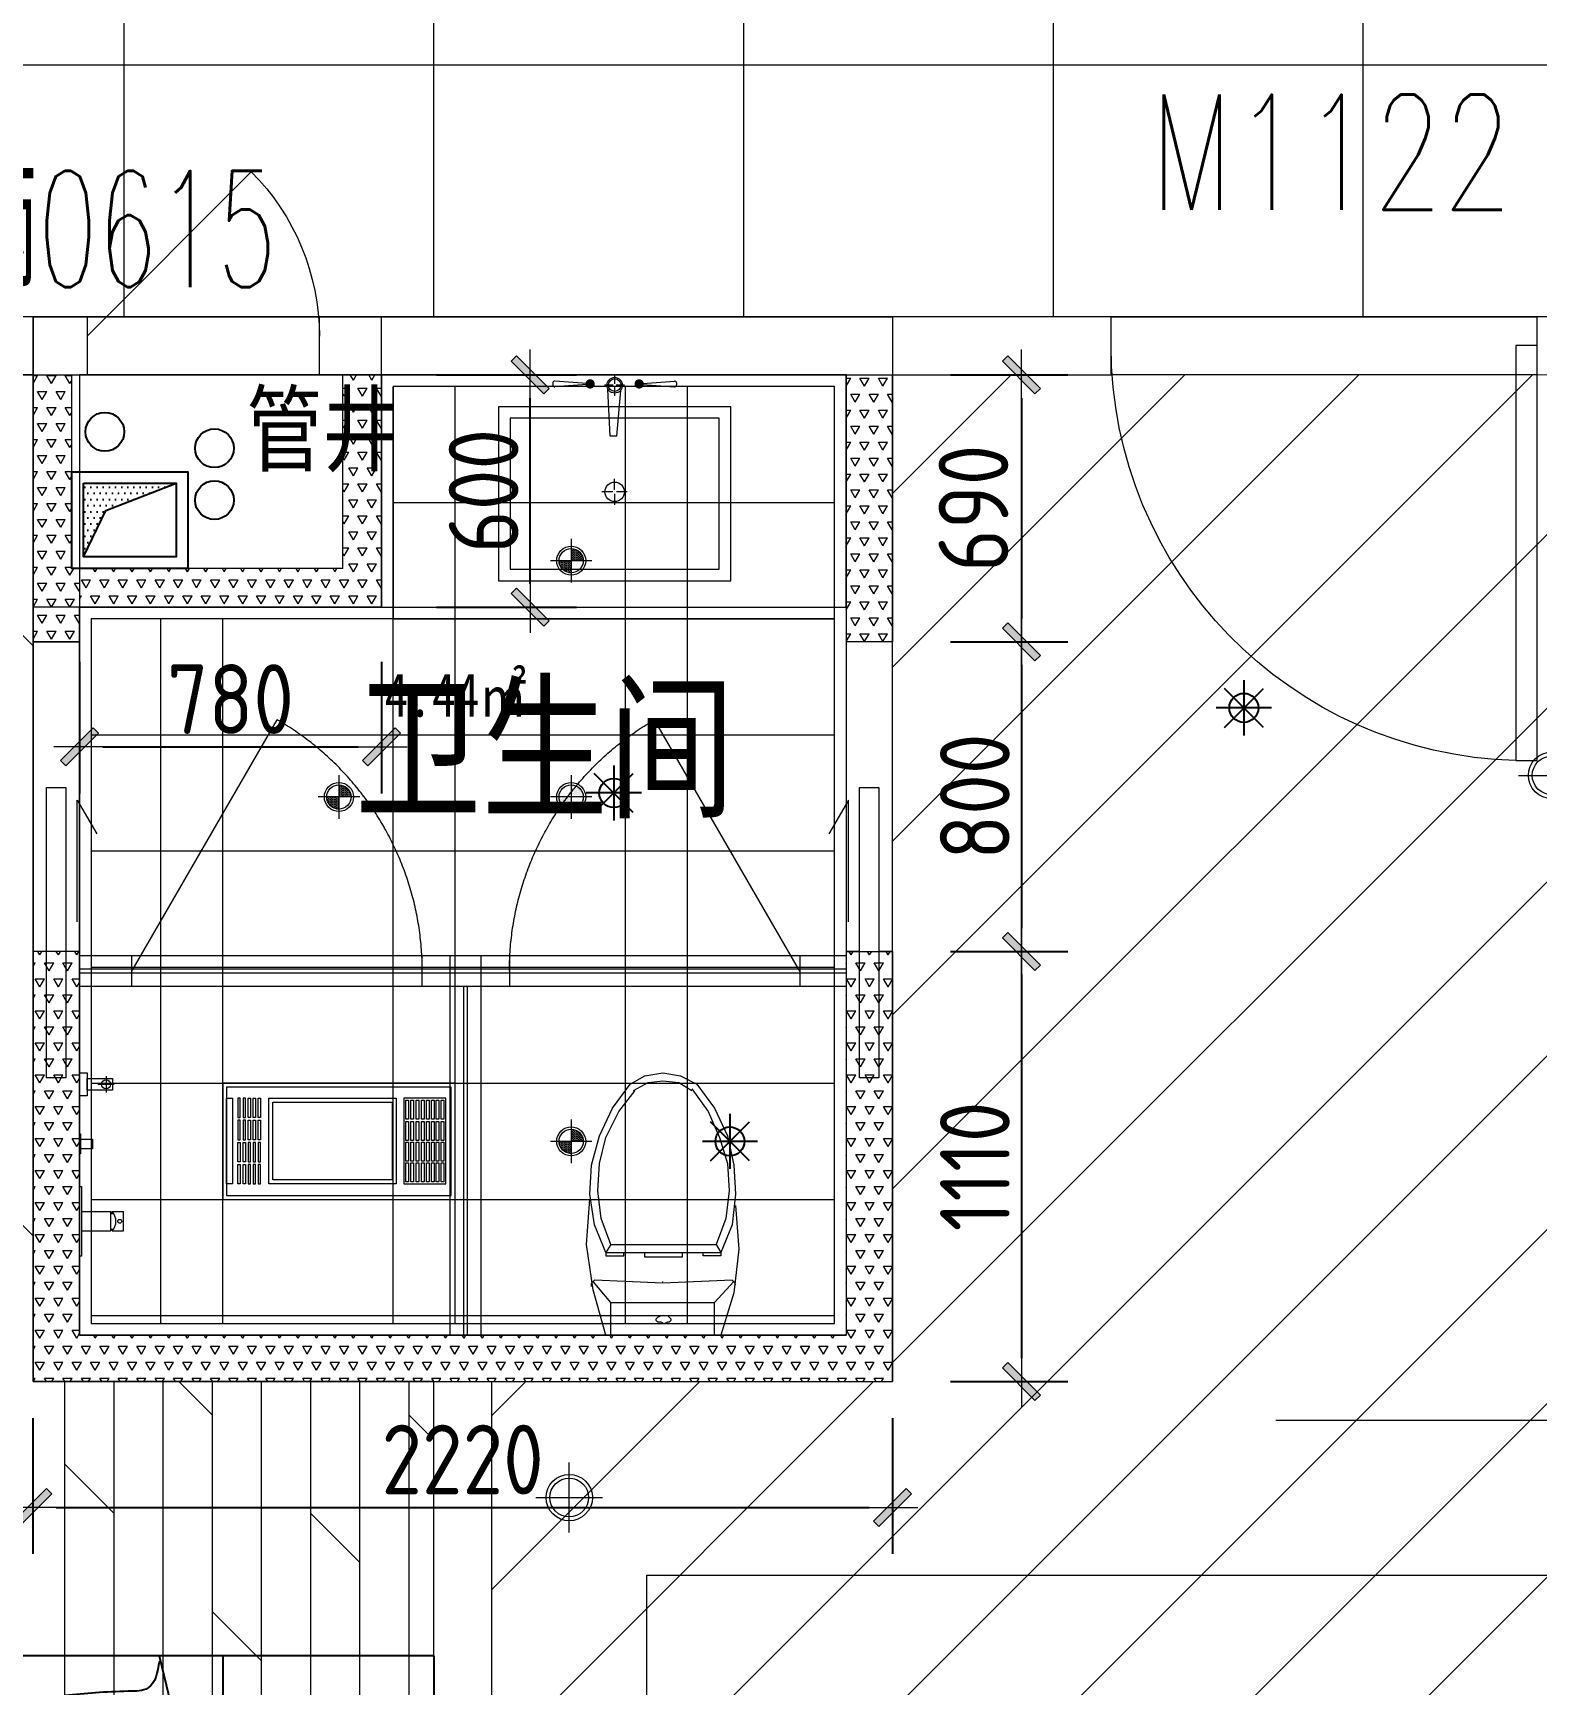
# Model space of a CAD drawing. Header units: millimetres. Extents: x 33621 to 401573, y -91663 to 133135.
# Drawn here: x 249747 to 253631, y 46261 to 50528 of the extents above; entities that cross this region are included whole.
import ezdxf

# ---------------------------------------------------------------- set-up
doc = ezdxf.new("R2010")
doc.units = ezdxf.units.MM
doc.header["$LTSCALE"] = 10
for name, pattern in [('DOT', [0.2, 0.1, -0.1]), ('DOTE', [2.42, 2, -0.2, 0.02, -0.2]), ('HIDDEN', [0.375, 0.25, -0.125, 0, 0])]:
    doc.linetypes.add(name, pattern=pattern)
doc.layers.get('0').update_dxf_attribs({"color": 253})
doc.layers.get('Defpoints').update_dxf_attribs({"color": 250})
for name, color, linetype, lineweight in [('cr-外框线2', 253, 'Continuous', 13), ('DOOR【门】', 253, 'Continuous', 0), ('DS-4BS-FINISH【墙完成线】', 253, 'Continuous', 0), ('FC-FLOOR【地材分格】', 253, 'Continuous', 0), ('FF-Door【门】', 253, 'Continuous', 0), ('FF-FIXT【洁具】', 253, 'Continuous', 0), ('FF-FURN【成品家具】', 253, 'Continuous', 0), ('FF-FURN【成品家私】', 253, 'Continuous', 0), ('RC-FIN【天花轮廓线】', 253, 'Continuous', 0), ('RC-LIGHT【天花灯具】', 253, 'Continuous', 0), ('RC-STR【天花细线】', 253, 'Continuous', 0), ('RC-Text【天花文字】', 253, 'Continuous', 0), ('WALL', 253, 'Continuous', 0), ('Wall【新建墙】', 253, 'Continuous', 0), ('WINDOW', 253, 'Continuous', 0), ('Xline【辅助线】', 253, 'Continuous', 0), ('新建墙体', 253, 'Continuous', 0)]:
    doc.layers.add(name, color=color, linetype=linetype, lineweight=lineweight)
for name, color, linetype in [('DIM_LEAD', 253, 'Continuous'), ('EQUIP_喷头', 253, 'Continuous'), ('P-活动家具', 253, 'Continuous'), ('VPIPE-污水', 253, 'Continuous'), ('VPIPE-热给水', 253, 'Continuous'), ('VPIPE-给水', 253, 'Continuous'), ('WINDOW_TEXT', 253, 'Continuous'), ('填充', 253, 'Continuous'), ('平面家具', 253, 'Continuous'), ('洁具', 253, 'Continuous'), ('风道（排气道）', 253, 'Continuous')]:
    doc.layers.add(name, color=color, linetype=linetype)
doc.styles.add('_TCH_WINDOW', font='SIMPLEX', dxfattribs={"bigfont": 'GBCBIG'})
doc.styles.add('CCD_DIM', font='ARCHS.SHX')
doc.styles.add('SUN', font='romans.shx', dxfattribs={"width": 0.8, "bigfont": 'hzdx.shx'})
doc.styles.add('宋体', font='', dxfattribs={"width": 0.7})
doc.styles.add('文字', font='')
doc.styles.get('宋体').set_extended_font_data('SimSun')
doc.styles.get('文字').set_extended_font_data('SimSun')
doc.dimstyles.new('ZL_1：60', dxfattribs={"dimscale": 60, "dimtxt": 3, "dimasz": 1, "dimexe": 2, "dimexo": 2, "dimgap": 0.5, "dimtad": 1, "dimdec": 0, "dimrnd": 5, "dimdsep": 46, "dimtxsty": 'CCD_DIM', "dimblk": 'WS-cj', "dimblk1": 'WS-cj', "dimblk2": 'WS-cj', "dimcen": 0, "dimclrd": 44, "dimclre": 44, "dimclrt": 2, "dimadec": 0, "dimazin": 0, "dimtfac": 1, "dimtdec": 0, "dimtix": 1, "dimtofl": 0, "dimtmove": 2, "dimatfit": 3, "dimldrblk": 'hl_arrow2', "dimfxl": 6, "dimfxlon": 1, "dimarcsym": 0})
pattern_1 = [(60, (195019.538, 47115.71), (-23.8125, 41.24446), [23.8125, -23.8125]), (120, (195019.538, 47115.71), (-47.625, 3e-08), [23.8125, -23.8125]), (0, (195007.63, 47136.33), (23.8125, 41.24446), [23.8125, -23.8125])]

# ---------------------------------------------------------------- blocks, each defined once
blk = doc.blocks.new('$DorLib2D$00000001')
for p, q in [((0.45, 0.975), (0.5, 0.975)), ((0.45, 0), (0.45, 0.975)), ((0.5, 0), (0.5, 0.975)), ((0.5, 0), (0.45, 0))]:
    blk.add_line(p, q)
at = {"lineweight": 13}
blk.add_arc((0.475, 0), 0.975, 91.4693, 180, dxfattribs=at)
blk = doc.blocks.new('海龙_041013471')
at = {"layer": 'P-活动家具', "color": 8}
for p, q in [((290.8, 600), (455.7, -75.6)), ((47.8, 497.7), (455.7, -75.6)), ((609.9, 490.4), (570.9, 443.1)), ((607.1, -333.1), (607.1, 487.1)), ((684.4, 370.6), (640.6, 490.4)), ((759.4, 353.8), (810.2, 492.6)), ((845.1, 492.6), (889.6, 438.7)), ((848.3, -326), (848.3, 488.8)), ((570.9, 443.1), (515.2, 167.7)), ((889.6, 438.7), (953.1, 110.2)), ((715.8, -67.6), (684.4, 370.6)), ((724.4, -114.1), (759.4, 353.8)), ((515.2, 167.7), (515.2, -356.5)), ((953.1, 110.2), (953.1, -364.1)), ((47.8, -499), (455.7, -75.6)), ((455.7, -75.6), (289.2, -600)), ((715.8, -384.4), (715.8, -67.6)), ((724.4, -395.8), (724.4, -114.1)), ((626.6, -417.8), (607.1, -333.1)), ((826, -433.9), (848.3, -326)), ((515.2, -356.5), (548.6, -466.9)), ((953.1, -364.1), (915, -495.5)), ((626.6, -444.9), (626.6, -417.8)), ((687.9, -472.4), (715.8, -384.4)), ((756.2, -501.8), (724.4, -395.8)), ((548.6, -466.9), (590.4, -572.6)), ((590.4, -572.6), (626.6, -444.9)), ((626.6, -444.9), (646.1, -564.3)), ((803.8, -456.5), (756.2, -501.8)), ((826, -491.4), (803.8, -456.5)), ((826, -491.4), (826, -433.9)), ((867.3, -466), (826, -491.4)), ((915, -495.5), (867.3, -466)), ((646.1, -564.3), (687.9, -472.4))]:
    blk.add_line(p, q, dxfattribs=at)
at = {"layer": 'P-活动家具'}
blk.add_line((1000, 600), (1000, -600), dxfattribs=at)
at = {"layer": 'P-活动家具', "color": 8}
blk.add_lwpolyline([(-299.9, 600), (-300, -600), (-700, -600), (-699.9, 600)], close=True, dxfattribs=at)
for points, knots in [([(291.5, 586.4), (286.2, 557.6), (277.4, 509), (168.4, 508.8), (99.8, 502.5), (47.8, 497.7)], [0, 0, 0, 0, 75.29107, 127.212251, 290.722633, 290.722633, 290.722633, 290.722633]), ([(291.5, -587.7), (284.6, -560.3), (263.8, -477.8), (136.2, -521), (68, -504), (47.8, -499)], [0, 0, 0, 0, 75.29107, 226.745569, 290.81809, 290.81809, 290.81809, 290.81809])]:
    blk.add_open_spline(points, degree=3, knots=knots, dxfattribs=at)
at = {"layer": '平面家具', "color": 43, "linetype": 'ByBlock'}
for p, q in [((-699.9, 600), (-975, 600)), ((1000, 600), (-299.9, 600)), ((455.7, -600), (455.7, 600)), ((-1000, 575), (-1000, -575)), ((-975, -600), (-700, -600)), ((-300, -600), (1000, -600))]:
    blk.add_line(p, q, dxfattribs=at)
for centre, start, end in [((-975, 575), 90, 180), ((-975, -575), 180, 270)]:
    blk.add_arc(centre, 25, start, end, dxfattribs=at)
blk = doc.blocks.new('海龙0109180699')
at = {"layer": 'cr-外框线2'}
blk.add_blockref('海龙_041013471', (725, 3235.4), dxfattribs=at)
blk = doc.blocks.new('A$C5D954283')
at = {"color": 8}
for p, q in [((0, 532.1), (0, 509.5)), ((-4, 505.5), (-26.2, 505.5)), ((0, 501.5), (0, 478.5)), ((25.8, 505.5), (4, 505.5)), ((0, 235.1), (0, 263.8)), ((-5, 230), (-32.8, 230)), ((0, 225), (0, 196.3)), ((32.3, 230), (5, 230))]:
    blk.add_line(p, q, dxfattribs=at)
at = {"color": 0, "linetype": 'Continuous'}
for p, q in [((-159.8, 511.3), (-159.8, 506.3)), ((-11.2, 374.3), (-17.5, 495.5)), ((15.1, 492.2), (4.8, 374.3)), ((159.8, 511.3), (159.8, 506.3)), ((4.8, 374.3), (-11.2, 374.3))]:
    blk.add_line(p, q, dxfattribs=at)
at = {"color": 8, "ltscale": 1000, "const_width": 0.448}
blk.add_lwpolyline([(0, 505.7, -1), (0, 505.3, -1)], format="xyb", close=True, dxfattribs=at)
at = {"color": 0, "linetype": 'Continuous'}
blk.add_lwpolyline([(300, 0), (300, 450), (-300, 450), (-300, 0)], close=True, dxfattribs=at)
at = {"color": 8}
blk.add_lwpolyline([(270, 30), (270, 420), (-270, 420), (-270, 30)], close=True, dxfattribs=at)
at = {"color": 8, "const_width": 0.84}
blk.add_lwpolyline([(0.1, 230.5, -1), (0.1, 229.6, -1)], format="xyb", close=True, dxfattribs=at)
at = {"color": 0, "linetype": 'Continuous'}
blk.add_circle((0, 505.5), 20.2, dxfattribs=at)
at = {"color": 8}
for centre, radius in [((0.3, 505.7), 16.3), ((0, 230), 25.2)]:
    blk.add_circle(centre, radius, dxfattribs=at)
at = {"color": 0, "linetype": 'Continuous'}
for centre, start, end in [((-154.8, 511.3), 88.2889, 180), ((154.8, 511.3), 0, 91.7111), ((-154.8, 506.3), 180, 271.7111), ((154.8, 506.3), 268.2889, 0)]:
    blk.add_arc(centre, 5, start, end, dxfattribs=at)
at = {"color": 250, "linetype": 'DOT', "ltscale": 1000}
for points in [[(-57.3, 508.8), (-57.4, 510), (-57.8, 511.1), (-58.3, 512.1), (-59.1, 513), (-60, 513.8), (-61, 514.3), (-62.2, 514.7), (-63.3, 514.8), (-64.5, 514.7), (-65.6, 514.3), (-66.7, 513.8), (-67.6, 513), (-68.3, 512.1), (-68.9, 511.1), (-69.2, 510), (-69.3, 508.8), (-69.2, 507.6), (-68.9, 506.5), (-68.3, 505.5), (-67.6, 504.6), (-66.7, 503.8), (-65.6, 503.3), (-64.5, 502.9), (-63.3, 502.8), (-62.2, 502.9), (-61, 503.3), (-60, 503.8), (-59.1, 504.6), (-58.3, 505.5), (-57.8, 506.5), (-57.4, 507.6)], [(69.3, 508.8), (69.2, 510), (68.9, 511.1), (68.3, 512.1), (67.6, 513), (66.7, 513.8), (65.6, 514.3), (64.5, 514.7), (63.3, 514.8), (62.2, 514.7), (61, 514.3), (60, 513.8), (59.1, 513), (58.3, 512.1), (57.8, 511.1), (57.4, 510), (57.3, 508.8), (57.4, 507.6), (57.8, 506.5), (58.3, 505.5), (59.1, 504.6), (60, 503.8), (61, 503.3), (62.2, 502.9), (63.3, 502.8), (64.5, 502.9), (65.6, 503.3), (66.7, 503.8), (67.6, 504.6), (68.3, 505.5), (68.9, 506.5), (69.2, 507.6)]]:
    blk.add_wipeout(points, dxfattribs=at)
at = {"color": 0, "linetype": 'Continuous'}
for p, q in [((-72.3, 510.3), (-154.7, 516.3)), ((72.3, 510.3), (154.7, 516.3)), ((-72.3, 507.3), (-154.7, 501.3)), ((72.3, 507.3), (154.7, 501.3))]:
    blk.add_line(p, q, dxfattribs=at)
at = {"color": 0, "linetype": 'Continuous', "const_width": 12}
for points in [[(-63.3, 514.8, -1), (-63.3, 502.8, -1)], [(63.3, 514.8, 1), (63.3, 502.8, 1)]]:
    blk.add_lwpolyline(points, format="xyb", close=True, dxfattribs=at)
blk = doc.blocks.new('A$C78EA0098')
at = {"color": 33, "linetype": 'Continuous'}
for p, q in [((47, 353.8), (90, 353.8)), ((68.5, 375.3), (68.5, 332.3))]:
    blk.add_line(p, q, dxfattribs=at)
for p, q in [((5, 25, 0), (81, 25, 0)), ((81, -25, 0), (81, 25, 0)), ((81, 20, 0), (88, 20, 0)), ((84, 25, 0), (114, 25, 0)), ((84, 20, 0), (84, 25, 0)), ((114, -25, 0), (114, 25, 0)), ((5, -25, 0), (81, -25, 0)), ((81, -20, 0), (88, -20, 0)), ((84, -25, 0), (84, -20, 0)), ((84, -25, 0), (114, -25, 0))]:
    blk.add_line(p, q)
for points in [[(0, 383.8), (20, 383.8), (20, 323.8), (0, 323.8)], [(20, 368.8), (85, 368.8), (85, 338.8), (20, 338.8)], [(0, 226), (3, 226), (3, 174), (0, 174)], [(3, 212.5), (33.5, 212.5), (33.5, 187.5), (3, 187.5)], [(0, 90), (5, 90), (5, -90), (0, -90)]]:
    blk.add_lwpolyline(points, close=True)
for centre, radius in [((68.5, 353.8), 11.5), ((104, 0, 0), 5)]:
    blk.add_circle(centre, radius, dxfattribs=at)
blk.add_arc((57.8, 0, 0), 36.3, 316.3972, 43.6028)
blk = doc.blocks.new('ZL_08127082')
at = {"layer": 'FF-FIXT【洁具】'}
for p, q in [((-184.1, -108.8), (-150.6, 0)), ((146.4, 0), (-150.6, 0)), ((-133.9, 0), (-133.9, -83.7)), ((133.9, 0), (133.9, -83.7)), ((146.4, 0), (179.9, -117.1)), ((-20.9, -37.7), (-16.7, -33.5)), ((-20.9, -41.8), (-20.9, -37.7)), ((-16.7, -46), (-20.9, -41.8)), ((-16.7, -33.5), (-12.6, -33.5)), ((-12.6, -33.5), (-4.2, -29.3)), ((-4.2, -29.3), (4.2, -33.5)), ((4.2, -33.5), (12.6, -33.5)), ((12.6, -33.5), (16.7, -37.7)), ((16.7, -41.8), (12.6, -46)), ((16.7, -37.7), (16.7, -41.8)), ((-133.9, -83.7), (-184.1, -138.1)), ((133.9, -83.7), (-133.9, -83.7)), ((-12.6, -50.2), (-16.7, -46)), ((4.2, -50.2), (-12.6, -50.2)), ((12.6, -46), (4.2, -50.2)), ((133.9, -83.7), (179.9, -138.1)), ((-196.6, -221.7), (-184.1, -108.8)), ((179.9, -117.1), (196.6, -234.3)), ((184.1, -125.5), (184.1, -133.9)), ((-179.9, -142.2), (0, -133.9)), ((0, -133.9), (0, -138.1)), ((0, -133.9), (175.7, -142.2)), ((184.1, -133.9), (175.7, -142.2)), ((-179.9, -284.5), (-150.6, -213.4)), ((-150.6, -205), (-104.6, -205)), ((-150.6, -213.4), (-150.6, -205)), ((-138.1, -234.3), (-150.6, -213.4)), ((146.4, -213.4), (-150.6, -213.4)), ((-104.6, -205), (-104.6, -213.4)), ((-50.2, -213.4), (-50.2, -200.8)), ((-50.2, -200.8), (46, -200.8)), ((46, -213.4), (-50.2, -213.4)), ((46, -200.8), (46, -213.4)), ((100.4, -205), (100.4, -213.4)), ((146.4, -205), (100.4, -205)), ((133.9, -234.3), (146.4, -213.4)), ((146.4, -213.4), (146.4, -205)), ((146.4, -213.4), (175.7, -284.5)), ((-188.3, -334.7), (-196.6, -221.7)), ((-163.2, -301.2), (-138.1, -234.3)), ((133.9, -234.3), (-138.1, -234.3)), ((133.9, -234.3), (159, -301.2)), ((196.6, -234.3), (188.3, -351.4)), ((-188.3, -364), (-179.9, -284.5)), ((175.7, -284.5), (188.3, -364)), ((-171.5, -372.3), (-163.2, -301.2)), ((159, -301.2), (167.3, -372.3)), ((-184.1, -439.3), (-188.3, -364)), ((-167.3, -443.4), (-171.5, -372.3)), ((167.3, -372.3), (163.2, -443.4)), ((188.3, -364), (184.1, -439.3)), ((-167.3, -514.6), (-184.1, -439.3)), ((-146.4, -510.4), (-167.3, -443.4)), ((163.2, -443.4), (146.4, -510.4)), ((184.1, -439.3), (163.2, -514.6)), ((-117.1, -577.3), (-146.4, -510.4)), ((146.4, -510.4), (113, -577.3)), ((-133.9, -585.7), (-167.3, -514.6)), ((163.2, -514.6), (129.7, -585.7)), ((-87.9, -648.4), (-133.9, -585.7)), ((-75.3, -635.9), (-117.1, -577.3)), ((113, -577.3), (71.1, -631.7)), ((129.7, -585.7), (83.7, -648.4)), ((-41.8, -652.6), (-75.3, -631.7)), ((75.3, -631.7), (37.7, -652.6)), ((-46, -669.4), (-87.9, -648.4)), ((0, -677.7), (-46, -669.4)), ((0, -656.8), (-41.8, -652.6)), ((37.7, -652.6), (0, -656.8)), ((46, -669.4), (0, -677.7)), ((83.7, -648.4), (46, -669.4))]:
    blk.add_line(p, q, dxfattribs=at)
blk = doc.blocks.new('ZL_08123655')
at = {"layer": 'FF-FIXT【洁具】'}
for p, q in [((-184.1, -138.1), (-188.3, -129.7)), ((-179.9, -142.2), (-184.1, -138.1))]:
    blk.add_line(p, q, dxfattribs=at)
at = {"layer": 'DIM_LEAD'}
blk.add_blockref('ZL_08127082', (0, 0), dxfattribs=at)
blk = doc.blocks.new('DOORBLK101')
at = {"layer": 'FF-Door【门】'}
blk.add_line((-0.5, 0), (0, 0.866), dxfattribs=at)
at = {"layer": 'FF-Door【门】', "color": 8, "linetype": 'HIDDEN', "ltscale": 15}
blk.add_arc((-0.5, 0), 1, 0, 60, dxfattribs=at)
blk = doc.blocks.new('WS-cj')
blk.add_hatch(color=2).paths.add_polyline_path([(0.588, 0.818), (-0.818, -0.588), (-0.588, -0.818), (0.818, 0.588)])
at = {"color": 2, "linetype": 'ByBlock', "lineweight": 0}
for p, q in [((-1.1, 0), (0, 0)), ((0, 0), (1.1, 0))]:
    blk.add_line(p, q, dxfattribs=at)
at = {"color": 2}
blk.add_lwpolyline([(0.588, 0.818), (-0.818, -0.588), (-0.588, -0.818), (0.818, 0.588)], close=True, dxfattribs=at)
blk = doc.blocks.new('*D439')
at = {"layer": 'Defpoints', "color": 0, "transparency": 16777216}
for p in [(249866.7, 49023.9), (250646.7, 49023.9), (250646.7, 48684.1)]:
    blk.add_point(p, dxfattribs=at)
at = {"layer": '新建墙体', "color": 44, "lineweight": -2, "transparency": 16777216}
for p, q in [((249866.7, 48903.9), (249866.7, 48564.1)), ((250646.7, 48903.9), (250646.7, 48564.1)), ((249926.7, 48684.1), (250586.7, 48684.1))]:
    blk.add_line(p, q, dxfattribs=at)
at = {"layer": '新建墙体', "color": 44, "lineweight": -2, "transparency": 16777216, "xscale": 60, "yscale": 60, "zscale": 60, "rotation": 180}
blk.add_blockref('WS-cj', (249866.7, 48684.1), dxfattribs=at)
at = {"layer": '新建墙体', "color": 44, "lineweight": -2, "transparency": 16777216, "xscale": 60, "yscale": 60, "zscale": 60}
blk.add_blockref('WS-cj', (250646.7, 48684.1), dxfattribs=at)
at = {"layer": '新建墙体', "color": 2, "transparency": 16777216, "insert": (250256.7, 48807.8), "char_height": 180, "attachment_point": 5, "style": 'CCD_DIM'}
blk.add_mtext('780', dxfattribs=at)
blk = doc.blocks.new('hl_arrow2')
at = {"color": 2}
blk.add_line((-0.221, 0), (-1, 0), dxfattribs=at)
blk.add_lwpolyline([(-0.221, 0), (-0.861, -0.689), (-0.654, -0.862), (0, 0), (-0.654, 0.862), (-0.861, 0.689)], close=True, dxfattribs=at)
blk = doc.blocks.new('*D440')
at = {"layer": 'Defpoints', "color": 0, "transparency": 16777216}
for p in [(250669.2, 49645.3), (251030.5, 49645.3), (250669.2, 49045.3)]:
    blk.add_point(p, dxfattribs=at)
at = {"layer": '新建墙体', "color": 44, "lineweight": -2, "transparency": 16777216}
for p, q in [((250789.2, 49645.3), (251150.5, 49645.3)), ((251030.5, 49105.3), (251030.5, 49585.3)), ((250789.2, 49045.3), (251150.5, 49045.3))]:
    blk.add_line(p, q, dxfattribs=at)
at = {"layer": '新建墙体', "color": 44, "lineweight": -2, "transparency": 16777216, "xscale": 60, "yscale": 60, "zscale": 60}
for p, rotation in [((251030.5, 49645.3), 90), ((251030.5, 49045.3), 270)]:
    blk.add_blockref('WS-cj', p, dxfattribs=dict(at, rotation=rotation))
at = {"layer": '新建墙体', "color": 2, "transparency": 16777216, "insert": (250910.5, 49345.3), "char_height": 180, "attachment_point": 5, "rotation": 90, "style": 'CCD_DIM'}
blk.add_mtext('600', dxfattribs=at)
blk = doc.blocks.new('*D441')
at = {"layer": 'Defpoints', "color": 0, "transparency": 16777216}
for p in [(251996.7, 49645.3), (251996.7, 48956.1), (252299.4, 48956.1)]:
    blk.add_point(p, dxfattribs=at)
at = {"layer": '新建墙体', "color": 44, "lineweight": -2, "transparency": 16777216}
for p, q in [((252116.7, 49645.3), (252419.4, 49645.3)), ((252299.4, 49585.3), (252299.4, 49016.1)), ((252116.7, 48956.1), (252419.4, 48956.1))]:
    blk.add_line(p, q, dxfattribs=at)
at = {"layer": '新建墙体', "color": 44, "lineweight": -2, "transparency": 16777216, "xscale": 60, "yscale": 60, "zscale": 60}
for p, rotation in [((252299.4, 49645.3), 90), ((252299.4, 48956.1), 270)]:
    blk.add_blockref('WS-cj', p, dxfattribs=dict(at, rotation=rotation))
at = {"layer": '新建墙体', "color": 2, "transparency": 16777216, "insert": (252175.7, 49300.7), "char_height": 180, "attachment_point": 5, "rotation": 90, "style": 'CCD_DIM'}
blk.add_mtext('690', dxfattribs=at)
blk = doc.blocks.new('*D442')
at = {"layer": 'Defpoints', "color": 0, "transparency": 16777216}
for p in [(251996.7, 48956.1), (251996.7, 48156.1), (252299.4, 48156.1)]:
    blk.add_point(p, dxfattribs=at)
at = {"layer": '新建墙体', "color": 44, "lineweight": -2, "transparency": 16777216}
for p, q in [((252116.7, 48956.1), (252419.4, 48956.1)), ((252299.4, 48896.1), (252299.4, 48216.1)), ((252116.7, 48156.1), (252419.4, 48156.1))]:
    blk.add_line(p, q, dxfattribs=at)
at = {"layer": '新建墙体', "color": 44, "lineweight": -2, "transparency": 16777216, "xscale": 60, "yscale": 60, "zscale": 60}
for p, rotation in [((252299.4, 48956.1), 90), ((252299.4, 48156.1), 270)]:
    blk.add_blockref('WS-cj', p, dxfattribs=dict(at, rotation=rotation))
at = {"layer": '新建墙体', "color": 2, "transparency": 16777216, "insert": (252179.4, 48556.1), "char_height": 180, "attachment_point": 5, "rotation": 90, "style": 'CCD_DIM'}
blk.add_mtext('800', dxfattribs=at)
blk = doc.blocks.new('*D443')
at = {"layer": 'Defpoints', "color": 0, "transparency": 16777216}
for p in [(251996.7, 48156.1), (251996.7, 47045), (252299.4, 47045)]:
    blk.add_point(p, dxfattribs=at)
at = {"layer": '新建墙体', "color": 44, "lineweight": -2, "transparency": 16777216}
for p, q in [((252116.7, 48156.1), (252419.4, 48156.1)), ((252299.4, 48096.1), (252299.4, 47105)), ((252116.7, 47045), (252419.4, 47045))]:
    blk.add_line(p, q, dxfattribs=at)
at = {"layer": '新建墙体', "color": 44, "lineweight": -2, "transparency": 16777216, "xscale": 60, "yscale": 60, "zscale": 60}
for p, rotation in [((252299.4, 48156.1), 90), ((252299.4, 47045), 270)]:
    blk.add_blockref('WS-cj', p, dxfattribs=dict(at, rotation=rotation))
at = {"layer": '新建墙体', "color": 2, "transparency": 16777216, "insert": (252179.4, 47600.6), "char_height": 180, "attachment_point": 5, "rotation": 90, "style": 'CCD_DIM'}
blk.add_mtext('1110', dxfattribs=at)
blk = doc.blocks.new('*D444')
at = {"layer": 'Defpoints', "color": 0, "transparency": 16777216}
for p in [(249746.3, 47070.1), (251966.3, 47070.1), (251966.3, 46719.7)]:
    blk.add_point(p, dxfattribs=at)
at = {"layer": '新建墙体', "color": 44, "lineweight": -2, "transparency": 16777216}
for p, q in [((249746.3, 46950.1), (249746.3, 46599.7)), ((251966.3, 46950.1), (251966.3, 46599.7)), ((249806.3, 46719.7), (251906.3, 46719.7))]:
    blk.add_line(p, q, dxfattribs=at)
at = {"layer": '新建墙体', "color": 44, "lineweight": -2, "transparency": 16777216, "xscale": 60, "yscale": 60, "zscale": 60, "rotation": 180}
blk.add_blockref('WS-cj', (249746.3, 46719.7), dxfattribs=at)
at = {"layer": '新建墙体', "color": 44, "lineweight": -2, "transparency": 16777216, "xscale": 60, "yscale": 60, "zscale": 60}
blk.add_blockref('WS-cj', (251966.3, 46719.7), dxfattribs=at)
at = {"layer": '新建墙体', "color": 2, "transparency": 16777216, "insert": (250856.3, 46843.4), "char_height": 180, "attachment_point": 5, "style": 'CCD_DIM'}
blk.add_mtext('2220', dxfattribs=at)
blk = doc.blocks.new('防雾筒灯')
at = {"ltscale": 30}
h = blk.add_hatch(dxfattribs=at)
h.set_pattern_fill('DOTS', color=251, scale=3)
h.set_pattern_definition([(0, (-62.322, -46.6336), (2.38125, 4.7625), [0, -4.7625])])
edge = h.paths.add_edge_path()
edge.add_ellipse((0, 0), major_axis=(35.4, 35.4), ratio=1, start_angle=315, end_angle=405)
edge.add_line((0, 50), (0, 0))
edge.add_line((0, 0), (50, 0))
edge = h.paths.add_edge_path()
edge.add_line((0, 0), (-50, 0))
edge.add_ellipse((0, 0), major_axis=(35.4, 35.4), ratio=1, start_angle=495, end_angle=225)
edge.add_line((0, -50), (0, 0))
at = {"color": 251, "linetype": 'DOTE', "ltscale": 43.504693}
blk.add_line((0, 90.6), (0, -90.6), dxfattribs=at)
at = {"color": 251, "linetype": 'DOTE', "ltscale": 41.297046}
blk.add_line((86, 0), (-86, 0), dxfattribs=at)
blk.add_ellipse((0, 0), major_axis=(-42.4, 42.4), ratio=1, start_param=2.355868237233172, end_param=8.639053544412757)
at = {"color": 251}
blk.add_ellipse((0, 0), major_axis=(35.4, 35.4), ratio=1, start_param=5.49871431692557, end_param=11.78189962410516, dxfattribs=at)
blk = doc.blocks.new('ERTERT')
at = {"color": 8}
for points in [[(15709.5, 8032.6), (15759.4, 8032.6), (15759.4, 8026.5), (15709.5, 8026.5)], [(15709.6, 8061.8), (15930.2, 8061.8), (15930.2, 8046.6), (15709.6, 8046.6)], [(15766.4, 8032.6), (15816.3, 8032.6), (15816.3, 8026.5), (15766.4, 8026.5)], [(15873.3, 8032.6), (15823.3, 8032.6), (15823.3, 8026.5), (15873.3, 8026.5)], [(15930.2, 8032.6), (15880.3, 8032.6), (15880.3, 8026.5), (15930.2, 8026.5)], [(15709.5, 8019.5), (15759.4, 8019.5), (15759.4, 8013.4), (15709.5, 8013.4)], [(15709.5, 8000.3), (15759.4, 8000.3), (15759.4, 8006.4), (15709.5, 8006.4)], [(15709.5, 7987.2), (15759.4, 7987.2), (15759.4, 7993.3), (15709.5, 7993.3)], [(15709.5, 7974.2), (15759.4, 7974.2), (15759.4, 7980.2), (15709.5, 7980.2)], [(15766.4, 8019.5), (15816.3, 8019.5), (15816.3, 8013.4), (15766.4, 8013.4)], [(15766.4, 8000.3), (15816.3, 8000.3), (15816.3, 8006.4), (15766.4, 8006.4)], [(15766.4, 7987.2), (15816.3, 7987.2), (15816.3, 7993.3), (15766.4, 7993.3)], [(15766.4, 7974.2), (15816.3, 7974.2), (15816.3, 7980.2), (15766.4, 7980.2)], [(15873.3, 8019.5), (15823.3, 8019.5), (15823.3, 8013.4), (15873.3, 8013.4)], [(15873.3, 8000.3), (15823.3, 8000.3), (15823.3, 8006.4), (15873.3, 8006.4)], [(15873.3, 7987.2), (15823.3, 7987.2), (15823.3, 7993.3), (15873.3, 7993.3)], [(15873.3, 7974.2), (15823.3, 7974.2), (15823.3, 7980.2), (15873.3, 7980.2)], [(15930.2, 8019.5), (15880.3, 8019.5), (15880.3, 8013.4), (15930.2, 8013.4)], [(15930.2, 8000.3), (15880.3, 8000.3), (15880.3, 8006.4), (15930.2, 8006.4)], [(15930.2, 7987.2), (15880.3, 7987.2), (15880.3, 7993.3), (15930.2, 7993.3)], [(15930.2, 7974.2), (15880.3, 7974.2), (15880.3, 7980.2), (15930.2, 7980.2)], [(15709.5, 7952.9), (15930.2, 7952.9), (15930.2, 7624.2), (15709.5, 7624.2)], [(15709.5, 7495.6), (15930.2, 7495.6), (15930.2, 7604.2), (15709.5, 7604.2)], [(15714.5, 7599.2), (15763.3, 7599.2), (15763.3, 7592.2), (15714.5, 7592.2)], [(15767.9, 7599.2), (15816.7, 7599.2), (15816.7, 7592.2), (15767.9, 7592.2)], [(15821.2, 7599.2), (15870, 7599.2), (15870, 7592.2), (15821.2, 7592.2)], [(15876.4, 7599.2), (15925.2, 7599.2), (15925.2, 7592.2), (15876.4, 7592.2)], [(15714.5, 7586), (15763.3, 7586), (15763.3, 7579), (15714.5, 7579)], [(15714.5, 7572.1), (15763.3, 7572.1), (15763.3, 7565.1), (15714.5, 7565.1)], [(15714.5, 7558.9), (15763.3, 7558.9), (15763.3, 7551.9), (15714.5, 7551.9)], [(15767.9, 7586), (15816.7, 7586), (15816.7, 7579), (15767.9, 7579)], [(15767.9, 7572.1), (15816.7, 7572.1), (15816.7, 7565.1), (15767.9, 7565.1)], [(15767.9, 7558.9), (15816.7, 7558.9), (15816.7, 7551.9), (15767.9, 7551.9)], [(15821.2, 7586), (15870, 7586), (15870, 7579), (15821.2, 7579)], [(15821.2, 7572.1), (15870, 7572.1), (15870, 7565.1), (15821.2, 7565.1)], [(15821.2, 7558.9), (15870, 7558.9), (15870, 7551.9), (15821.2, 7551.9)], [(15876.4, 7586), (15925.2, 7586), (15925.2, 7579), (15876.4, 7579)], [(15876.4, 7572.1), (15925.2, 7572.1), (15925.2, 7565.1), (15876.4, 7565.1)], [(15876.4, 7558.9), (15925.2, 7558.9), (15925.2, 7551.9), (15876.4, 7551.9)], [(15714.5, 7545.5), (15763.3, 7545.5), (15763.3, 7538.5), (15714.5, 7538.5)], [(15714.5, 7532.6), (15763.3, 7532.6), (15763.3, 7525.6), (15714.5, 7525.6)], [(15714.5, 7520.4), (15763.3, 7520.4), (15763.3, 7513.4), (15714.5, 7513.4)], [(15767.9, 7545.5), (15816.7, 7545.5), (15816.7, 7538.5), (15767.9, 7538.5)], [(15767.9, 7532.6), (15816.7, 7532.6), (15816.7, 7525.6), (15767.9, 7525.6)], [(15767.9, 7520.4), (15816.7, 7520.4), (15816.7, 7513.4), (15767.9, 7513.4)], [(15821.2, 7545.5), (15870, 7545.5), (15870, 7538.5), (15821.2, 7538.5)], [(15821.2, 7532.6), (15870, 7532.6), (15870, 7525.6), (15821.2, 7525.6)], [(15821.2, 7520.4), (15870, 7520.4), (15870, 7513.4), (15821.2, 7513.4)], [(15876.4, 7545.5), (15925.2, 7545.5), (15925.2, 7538.5), (15876.4, 7538.5)], [(15876.4, 7532.6), (15925.2, 7532.6), (15925.2, 7525.6), (15876.4, 7525.6)], [(15876.4, 7520.4), (15925.2, 7520.4), (15925.2, 7513.4), (15876.4, 7513.4)], [(15714.5, 7507.6), (15763.3, 7507.6), (15763.3, 7500.6), (15714.5, 7500.6)], [(15767.9, 7507.6), (15816.7, 7507.6), (15816.7, 7500.6), (15767.9, 7500.6)], [(15821.2, 7507.6), (15870, 7507.6), (15870, 7500.6), (15821.2, 7500.6)], [(15876.4, 7507.6), (15925.2, 7507.6), (15925.2, 7500.6), (15876.4, 7500.6)]]:
    blk.add_lwpolyline(points, close=True, dxfattribs=at)
at = {"color": 250}
blk.add_lwpolyline([(15719.5, 7942.9), (15920.2, 7942.9), (15920.2, 7634.2), (15719.5, 7634.2)], close=True, dxfattribs=at)
at = {"layer": 'RC-LIGHT【天花灯具】'}
for points in [[(15668.9, 7471.8), (15968.9, 7471.8), (15968.9, 8071.8), (15668.9, 8071.8)], [(15678.9, 7481.8), (15958.9, 7481.8), (15958.9, 8061.8), (15678.9, 8061.8)]]:
    blk.add_lwpolyline(points, close=True, dxfattribs=at)
blk = doc.blocks.new('$TwtSys$00000125')
at = {"color": 9}
for p, q in [((0.403, -0.403), (-0.403, 0.403)), ((-0.403, -0.403), (0.403, 0.403)), ((0, 0.57), (0, -0.57)), ((0.57, 0), (-0.57, 0))]:
    blk.add_line(p, q, dxfattribs=at)
at = {"color": 8}
blk.add_circle((0, 0), 0.3, dxfattribs=at)
blk = doc.blocks.new('圆形筒灯')
at = {"color": 251, "linetype": 'DOTE', "ltscale": 43.504693}
blk.add_line((0, 90.6), (0, -90.6), dxfattribs=at)
at = {"color": 251, "linetype": 'DOTE', "ltscale": 41.297046}
blk.add_line((86, 0), (-86, 0), dxfattribs=at)
blk.add_ellipse((0, 0), major_axis=(-42.4, 42.4), ratio=1, start_param=2.355868237233172, end_param=8.639053544412757)
at = {"color": 251}
blk.add_ellipse((0, 0), major_axis=(35.4, 35.4), ratio=1, start_param=5.49871431692557, end_param=11.78189962410516, dxfattribs=at)
blk = doc.blocks.new('ZL_1210210199')
at = {"layer": 'RC-FIN【天花轮廓线】', "color": 8}
blk.add_lwpolyline([(-243, -1756.2), (-1668, -1756.2)], dxfattribs=at)
blk.add_lwpolyline([(-1268, -5556.2), (1382, -5556.2), (1382, -2156.2), (-1268, -2156.2)], close=True, dxfattribs=at)
at = {"layer": 'RC-LIGHT【天花灯具】', "xscale": -1, "rotation": 180}
for p in [(-955.5, -90.6), (1582, -1956.2)]:
    blk.add_blockref('圆形筒灯', p, dxfattribs=at)
blk = doc.blocks.new('$DorLib2D$00000114')
at = {"color": 0}
blk.add_line((0.5, 0), (-0.2071, 0.7071), dxfattribs=at)
blk.add_arc((0.5, 0), 1, 135, 180, dxfattribs=at)
blk = doc.blocks.new('PQD')
at = {"layer": '填充'}
h = blk.add_hatch(dxfattribs=at)
h.set_pattern_fill('DOTS', color=256, scale=10, style=0)
h.paths.add_polyline_path([(517039.4, 222520.7), (516799.4, 222520.7), (516799.4, 222330.7), (516857.1, 222450.6)])
blk.add_lwpolyline([(516799.4, 222330.7), (516857.1, 222450.6), (517039.4, 222520.7)], dxfattribs=at)
at = {"layer": '风道（排气道）'}
for points in [[(516769.4, 222550.7), (517069.4, 222550.7), (517069.4, 222300.7), (516769.4, 222300.7)], [(516799.4, 222520.7), (517039.4, 222520.7), (517039.4, 222330.7), (516799.4, 222330.7)]]:
    blk.add_lwpolyline(points, close=True, dxfattribs=at)

msp = doc.modelspace()

# ---------------------------------------------------------------- hatches: boundary and pattern name
at = {"layer": 'FC-FLOOR【地材分格】'}
h = msp.add_hatch(dxfattribs=at)
h.set_pattern_fill('_USER', color=256, scale=800, double=1, pattern_type=0)
h.set_pattern_definition([(0, (243581.7, 52045.3), (0, 800), []), (90, (243581.7, 52045.3), (-800, 5e-14), [])])
h.paths.add_polyline_path([(261356.7, 52046.4), (261356.7, 49795.3), (254756.7, 49795.3), (254756.7, 50245.3), (254156.7, 50245.3), (254156.7, 49795.3), (247556.7, 49795.3), (247556.7, 50245.3), (246956.7, 50245.3), (246956.7, 49795.3), (240356.7, 49795.3), (240356.7, 50245.3), (239756.7, 50245.3), (239756.7, 49795.3), (233156.7, 49795.3), (233156.7, 50245.3), (232931.7, 50245.3), (232931.7, 52045.3), (240356.7, 52045.3), (240356.7, 58345.3), (243581.7, 58345.3), (243581.7, 52045.3)])
h = msp.add_hatch(dxfattribs=at)
h.set_pattern_fill('DOLMIT', color=256, scale=20, angle=90, double=1)
h.set_pattern_definition([(90, (240176.74, 55975.26), (-127, 8e-15), []), (135, (240176.74, 55975.26), (-254, -254), [179.605, -359.21])])
h.paths.add_polyline_path([(249746.8, 49645.3), (247331.8, 49646.4), (247331.8, 42746.4), (247556.8, 42745.3), (247556.8, 42345.3), (250756.8, 42345.3), (250756.8, 42445.3), (250781.8, 42445.3), (250781.8, 47045), (249746.8, 47045)])
h = msp.add_hatch(dxfattribs=at)
h.set_pattern_fill('_USER', color=256, scale=600, double=1, pattern_type=0)
h.set_pattern_definition([(0, (250676.74, 49015.26), (0, 600), []), (90, (250676.74, 49015.26), (-600, 4e-14), [])])
h.paths.add_polyline_path([(251816.7, 49615.3), (250676.7, 49615.3), (250676.7, 49015.3), (249896.7, 49015.3), (249896.7, 47195), (251816.7, 47195)])
at = {"layer": 'RC-STR【天花细线】'}
h = msp.add_hatch(dxfattribs=at)
h.set_pattern_fill('矩形600X300', color=256, double=1, pattern_type=2)
h.set_pattern_definition([(0, (250836.74, 49015.26), (0, 300), []), (90, (250836.74, 49015.26), (-600, 4e-14), [])])
h.paths.add_polyline_path([(251816.7, 49615.3), (250676.7, 49615.3), (250676.7, 49015.3), (249896.7, 49015.3), (249896.7, 47195), (251816.7, 47195)])
at = {"layer": 'Xline【辅助线】'}
h = msp.add_hatch(dxfattribs=at)
h.set_pattern_fill('ANSI31', color=256, scale=100)
h.set_pattern_definition([(45, (-522100, -919.02), (-224.5064, 224.5064), [])])
h.paths.add_polyline_path([(257972.1, 46958.4), (256946.7, 46958.4), (256946.7, 49645.3), (251966.7, 49645.3), (251966.7, 47045), (250931.7, 47045), (250931.7, 42352.2), (257981.7, 42367.2)])
at = {"layer": '新建墙体'}
h = msp.add_hatch(dxfattribs=at)
h.set_pattern_fill('TRIANG', color=4, scale=5)
h.set_pattern_definition([(60, (249746.74, 49045.265), (-23.8125, 41.2445), [23.8125, -23.8125]), (120, (249746.74, 49045.265), (-47.625, 3e-08), [23.8125, -23.8125]), (0, (249734.836, 49065.887), (23.8125, 41.2445), [23.8125, -23.8125])])
h.paths.add_polyline_path([(249866.7, 49145.3), (249846.7, 49145.3), (249846.7, 49645.3), (249746.7, 49645.3), (249746.7, 48956.1), (249866.7, 48956.1)])
h = msp.add_hatch(dxfattribs=at)
h.set_pattern_fill('TRIANG', color=4, scale=5)
h.set_pattern_definition(pattern_1)
h.paths.add_polyline_path([(250646.7, 49645.3), (250546.7, 49645.3), (250546.7, 49145.3), (249866.7, 49145.3), (249866.7, 49045.3), (250646.7, 49045.3)])
h = msp.add_hatch(dxfattribs=at)
h.set_pattern_fill('TRIANG', color=4, scale=5)
h.set_pattern_definition([(60, (251846.74, 48956.15), (-23.8125, 41.2445), [23.8125, -23.8125]), (120, (251846.74, 48956.15), (-47.625, 3e-08), [23.8125, -23.8125]), (0, (251834.836, 48976.77), (23.8125, 41.2445), [23.8125, -23.8125])])
h.paths.add_polyline_path([(251966.7, 49645.3), (251846.7, 49645.3), (251846.7, 48956.1), (251966.7, 48956.1)])
h = msp.add_hatch(dxfattribs=at)
h.set_pattern_fill('TRIANG', color=4, scale=5)
h.set_pattern_definition(pattern_1)
h.paths.add_polyline_path([(249866.7, 48156.1), (249746.7, 48156.1), (249746.7, 47045), (251966.7, 47045), (251966.7, 48156.1), (251846.7, 48156.1), (251846.7, 47165), (249866.7, 47165)])

# ---------------------------------------------------------------- linework, layer by layer
at = {"layer": 'DOOR【门】'}
for points in [[(249781.7, 48579.6), (249831.7, 48579.6), (249831.7, 47829.6), (249781.7, 47829.6)], [(251881.7, 48579.6), (251931.7, 48579.6), (251931.7, 47829.6), (251881.7, 47829.6)]]:
    msp.add_lwpolyline(points, close=True, dxfattribs=at)
for points in [[(249860.3, 48232.5), (249860.3, 48546.7), (249911.2, 48459.7)], [(251853.1, 48232.5), (251853.1, 48546.7), (251802.3, 48459.7)]]:
    msp.add_lwpolyline(points, dxfattribs=at)
at = {"layer": 'DS-4BS-FINISH【墙完成线】'}
for points in [[(261356.7, 52046.4), (261356.7, 49795.3), (254756.7, 49795.3), (254756.7, 50245.3), (254156.7, 50245.3), (254156.7, 49795.3), (247556.7, 49795.3), (247556.7, 50245.3), (246956.7, 50245.3), (246956.7, 49795.3), (240356.7, 49795.3), (240356.7, 50245.3), (239756.7, 50245.3), (239756.7, 49795.3), (233156.7, 49795.3), (233156.7, 50245.3), (232931.7, 50245.3), (232931.7, 52045.3), (240356.7, 52045.3), (240356.7, 58345.3), (243581.7, 58345.3), (243581.7, 52045.3), (261356.7, 52046.4)], [(249746.8, 49645.3), (247331.8, 49646.4), (247331.8, 42746.4), (247556.8, 42745.3), (247556.8, 42345.3), (250756.8, 42345.3), (250756.8, 42445.3), (250781.8, 42445.3), (250781.8, 47045), (249746.8, 47045), (249746.8, 49645.3)]]:
    msp.add_lwpolyline(points, dxfattribs=at)
at = {"layer": 'FF-FIXT【洁具】'}
for p, q in [((251846.7, 48145), (249866.7, 48145)), ((250002.1, 48065), (250002.1, 48145)), ((250752.1, 48065), (250752.1, 48145)), ((250823.2, 48145), (250823.2, 47165)), ((250903.2, 48145), (250903.2, 47165)), ((250978.3, 48065), (250978.3, 48145)), ((251728.3, 48065), (251728.3, 48145)), ((251846.7, 48110), (249866.7, 48110)), ((251846.7, 48100), (249866.7, 48100)), ((251846.7, 48065), (249866.7, 48065)), ((250858.2, 48065), (250858.2, 47165)), ((250868.2, 48065), (250868.2, 47165))]:
    msp.add_line(p, q, dxfattribs=at)
at = {"layer": 'FF-FURN【成品家具】'}
for p, q in [((249746.7, 48956.1), (249746.7, 48156.1)), ((251966.7, 48156.1), (251966.7, 48956.1))]:
    msp.add_line(p, q, dxfattribs=at)
at = {"layer": 'RC-FIN【天花轮廓线】'}
for points in [[(253631.2, 49645.3), (252531.2, 49645.3), (252531.2, 49795.3), (253631.2, 49795.3)], [(249746.7, 48956.1), (249866.7, 48956.1), (249866.7, 48156.1), (249746.7, 48156.1)], [(251966.7, 48956.1), (251846.7, 48956.1), (251846.7, 48156.1), (251966.7, 48156.1)]]:
    msp.add_lwpolyline(points, close=True, dxfattribs=at)
at = {"layer": 'VPIPE-污水'}
msp.add_circle((249932.2, 49498.2), 50, dxfattribs=at)
at = {"layer": 'VPIPE-热给水'}
msp.add_circle((250215.3, 49321.7), 50, dxfattribs=at)
at = {"layer": 'VPIPE-给水'}
msp.add_circle((250215.3, 49455.7), 50, dxfattribs=at)
at = {"layer": 'WALL', "color": 9}
for p, q in [((252531.2, 49795.3), (249182.3, 49795.3)), ((249746.7, 49045.3), (249746.7, 49795.3)), ((249746.7, 49795.3), (250646.7, 49795.3)), ((250646.7, 49045.3), (250646.7, 49795.3)), ((252531.2, 49645.3), (252531.2, 49795.3)), ((252531.2, 49645.3), (252531.2, 49795.3)), ((252531.2, 49645.3), (252531.2, 49795.3)), ((252531.2, 49645.3), (252531.2, 49795.3)), ((253631.2, 49795.3), (253631.2, 49645.3)), ((249846.7, 49145.3), (249846.7, 49645.3)), ((249846.7, 49645.3), (250546.7, 49645.3)), ((250546.7, 49145.3), (250546.7, 49645.3)), ((250546.7, 49145.3), (249846.7, 49145.3)), ((250646.7, 49045.3), (249746.7, 49045.3)), ((250781.7, 42445.3), (250781.7, 47045)), ((250931.7, 42445.3), (250931.7, 47045))]:
    msp.add_line(p, q, dxfattribs=at)
at = {"layer": 'Wall【新建墙】'}
for p, q in [((249746.7, 49795.3), (251966.7, 49795.3)), ((249746.7, 49795.3), (249746.7, 48956.1)), ((251966.7, 49795.3), (251966.7, 48956.1)), ((249866.7, 49645.3), (249866.7, 48956.1)), ((251846.7, 49645.3), (251846.7, 48956.1)), ((249866.7, 48956.1), (249746.7, 48956.1)), ((251966.7, 48956.1), (251846.7, 48956.1)), ((249746.7, 48156.1), (249746.7, 47045)), ((249781.7, 48156.1), (249746.7, 48156.1)), ((249866.7, 48156.1), (249831.7, 48156.1)), ((249866.7, 48156.1), (249866.7, 47165)), ((251846.7, 48156.1), (251846.7, 47165)), ((251881.7, 48156.1), (251846.7, 48156.1)), ((251966.7, 48156.1), (251931.7, 48156.1)), ((251966.7, 48156.1), (251966.7, 47045)), ((249866.7, 47165), (251846.7, 47165))]:
    msp.add_line(p, q, dxfattribs=at)
msp.add_lwpolyline([(249746.7, 47045), (251966.7, 47045)], dxfattribs=at)
at = {"layer": 'WINDOW'}
for p, q in [((249886.2, 49795.3), (250486.2, 49795.3)), ((249886.2, 49795.3), (249886.2, 49645.3)), ((250486.2, 49645.3), (250486.2, 49795.3)), ((249886.2, 49645.3), (250486.2, 49645.3))]:
    msp.add_line(p, q, dxfattribs=at)

# ---------------------------------------------------------------- block references
at = {"layer": 'DIM_LEAD', "rotation": 180}
msp.add_blockref('ZL_08123655', (251373, 47165), dxfattribs=at)
at = {"layer": 'DOOR【门】'}
ref = msp.add_blockref('$DorLib2D$00000001', (253081.2, 49721.4), dxfattribs=dict(at, xscale=1100, yscale=-1100, zscale=1100))
ref.add_attrib('A', 'M1122', (252631.2, 50071.7), dxfattribs={"layer": 'WINDOW_TEXT', "height": 297.5, "style": '_TCH_WINDOW', "width": 0.705882})
at = {"layer": 'DOOR【门】', "xscale": -600, "yscale": 600, "zscale": -600}
msp.add_blockref('$DorLib2D$00000114', (250186.2, 49745.3), dxfattribs=at)
at = {"layer": 'EQUIP_喷头', "xscale": 125, "yscale": 125, "zscale": 125}
for p in [(252874.2, 48785.1), (251246.7, 48565.3), (251546.7, 47665.3)]:
    msp.add_blockref('$TwtSys$00000125', p, dxfattribs=at)
at = {"layer": 'FF-FIXT【洁具】', "yscale": 750, "zscale": 750}
for p, xscale in [((250377.1, 48105), 750), ((251352.2, 48105), -750)]:
    msp.add_blockref('DOORBLK101', p, dxfattribs=dict(at, xscale=xscale))
at = {"layer": 'FF-FIXT【洁具】', "rotation": 359.9999990478219}
msp.add_blockref('A$C78EA0098', (249866.7, 47458.9), dxfattribs=at)
at = {"layer": 'FF-FURN【成品家私】'}
msp.add_blockref('海龙0109180699', (249056.7, 42500.9), dxfattribs=at)
at = {"layer": 'RC-LIGHT【天花灯具】', "xscale": -1}
msp.add_blockref('ZL_1210210199', (252713.7, 48701.4), dxfattribs=at)
at = {"layer": 'RC-LIGHT【天花灯具】', "xscale": 0.625, "yscale": 0.625, "zscale": 0.625}
for p in [(250536.7, 48555.1), (251136.7, 48555.1), (251136.7, 47665.3)]:
    msp.add_blockref('防雾筒灯', p, dxfattribs=at)
at = {"layer": 'RC-LIGHT【天花灯具】', "rotation": 89.99999999999999}
msp.add_blockref('ERTERT', (258308.6, 31846.4), dxfattribs=at)
at = {"layer": '洁具'}
msp.add_blockref('PQD', (-266922.6, -173155.5), dxfattribs=at)

# ---------------------------------------------------------------- texts
at = {"layer": 'DOOR【门】', "ltscale": 100, "style": 'SUN', "width": 0.6}
msp.add_text('FM丙0615', height=300, dxfattribs=at).set_placement((249264.3, 49872.3, 0))
at = {"layer": 'RC-Text【天花文字】', "width": 0.8}
for s, height, style, p in [('管井', 180, '文字', (250297.8, 49415.6)), ('卫生间', 300, '文字', (250577.7, 48532.6)), ('4.44㎡', 112.5, '宋体', (250654.5, 48762.4))]:
    msp.add_text(s, height=height, dxfattribs=dict(at, style=style)).set_placement(p)

# ---------------------------------------------------------------- dimensions: what is measured, and where the dimension line sits
at = {"layer": '新建墙体'}
for base, p1, p2, picture, middle in [((252299.4, 48956.1), (251996.7, 49645.3), (251996.7, 48956.1), '*D441', (252175.7, 49300.7)), ((252299.4, 48156.1), (251996.7, 48956.1), (251996.7, 48156.1), '*D442', (252179.4, 48556.1)), ((252299.4, 47045), (251996.7, 48156.1), (251996.7, 47045), '*D443', (252179.4, 47600.6))]:
    dim = msp.add_linear_dim(base=base, p1=p1, p2=p2, angle=90, dimstyle='ZL_1：60', dxfattribs=at)
    dim.commit()
    dim.dimension.update_dxf_attribs({"geometry": picture, "text_midpoint": middle})
for base, p1, p2, picture, middle in [((250646.7, 48684.1), (249866.7, 49023.9), (250646.7, 49023.9), '*D439', (250256.7, 48807.8)), ((251966.3, 46719.7), (249746.3, 47070.1), (251966.3, 47070.1), '*D444', (250856.3, 46843.4))]:
    dim = msp.add_linear_dim(base=base, p1=p1, p2=p2, dimstyle='ZL_1：60', dxfattribs=at)
    dim.commit()
    dim.dimension.update_dxf_attribs({"geometry": picture, "text_midpoint": middle})

# ---------------------------------------------------------------- next in the draw order: block references
at = {"layer": 'FF-FIXT【洁具】', "linetype": 'Continuous'}
msp.add_blockref('A$C5D954283', (251249, 49113.1), dxfattribs=at)

# ---------------------------------------------------------------- next in the draw order: linework, layer by layer
at = {"layer": 'DS-4BS-FINISH【墙完成线】'}
msp.add_lwpolyline([(251966.7, 49645.3), (254381.7, 49646.4), (254381.7, 42746.4), (254156.7, 42745.3), (254156.7, 42345.3), (250956.7, 42345.3), (250956.7, 42445.3), (250931.7, 42445.3), (250931.7, 47045), (251966.7, 47045), (251966.7, 49645.3)], dxfattribs=at)
msp.add_lwpolyline([(251816.7, 49615.3), (250676.7, 49615.3), (250676.7, 49015.3), (249896.7, 49015.3), (249896.7, 47195), (251816.7, 47195)], close=True, dxfattribs=at)
at = {"layer": 'FF-FIXT【洁具】', "linetype": 'Continuous'}
msp.add_lwpolyline([(251846.7, 49645.3), (250646.7, 49645.3), (250646.7, 49045.3), (251846.7, 49045.3)], close=True, dxfattribs=at)
at = {"layer": 'WALL', "color": 9}
for p, q in [((249182.3, 49645.3), (252531.2, 49645.3)), ((251846.7, 49645.3), (249866.7, 49645.3))]:
    msp.add_line(p, q, dxfattribs=at)
at = {"layer": 'Wall【新建墙】'}
msp.add_lwpolyline([(249866.7, 49045.3), (250646.7, 49045.3), (250646.7, 49645.3), (251846.7, 49645.3), (251846.7, 47165), (249866.7, 47165), (249866.7, 49045.3)], dxfattribs=at)

# ---------------------------------------------------------------- next in the draw order: block references
at = {"layer": 'RC-LIGHT【天花灯具】', "xscale": 0.625, "yscale": 0.625, "zscale": 0.625}
msp.add_blockref('防雾筒灯', (251136.7, 49165.3), dxfattribs=at)

# ---------------------------------------------------------------- next in the draw order: dimensions: what is measured, and where the dimension line sits
at = {"layer": '新建墙体'}
dim = msp.add_linear_dim(base=(251030.5, 49645.3), p1=(250669.2, 49045.3), p2=(250669.2, 49645.3), angle=90, dimstyle='ZL_1：60', dxfattribs=at)
dim.commit()
dim.dimension.update_dxf_attribs({"geometry": '*D440', "text_midpoint": (250910.5, 49345.3)})

doc.saveas('drawing.dxf')
